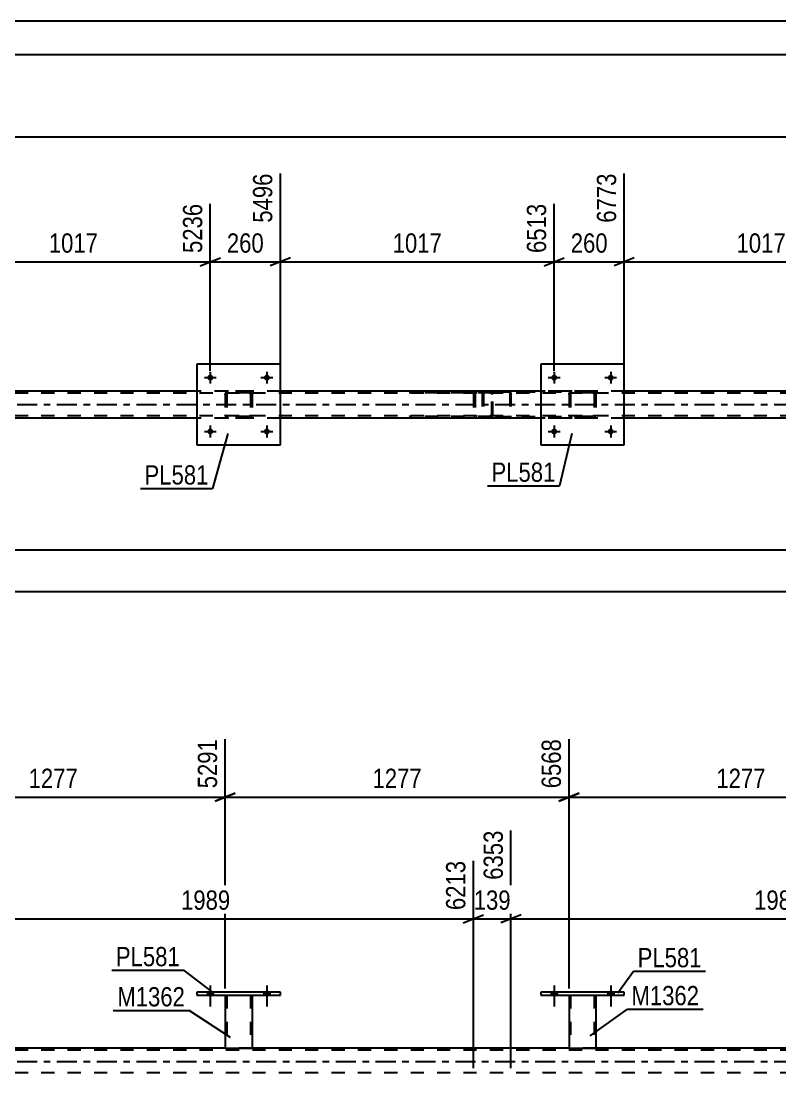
# Model space of a CAD drawing. Header units: millimetres. Extents: x -86 to 755, y -439 to 155.
# Drawn here: x 162 to 274.7, y -1.8 to 154.6 of the extents above; entities that cross this region are included whole.
import ezdxf

# ---------------------------------------------------------------- set-up
doc = ezdxf.new("R2010")
doc.units = ezdxf.units.MM
doc.linetypes.add('DXK_LINE_DOT2', pattern=[3.9198, 1.9599, -1.9599])
doc.linetypes.add('DXK_LINE_DOT3', pattern=[5.9187, 2.979, -0.9799, 0.9799, -0.9799])
doc.styles.add('Arial Narrow', font='ARIALN.TTF', dxfattribs={"height": 0.2})

# ---------------------------------------------------------------- blocks, each defined once
blk = doc.blocks.new('Unknown-814185138-1135')
at = {"color": 5, "linetype": 'Continuous'}
for p, q in [((755.09, 154.59), (-85.91, 154.59)), ((750.09, 149.59), (-80.91, 149.59))]:
    blk.add_line(p, q, dxfattribs=at)
blk = doc.blocks.new('Bolt-814185138-2464 - 2456')
at = {"linetype": 'Continuous'}
for points in [[(190.51, 101.61, -1), (189.63, 101.61, -1)], [(198.91, 101.61, -1), (198.03, 101.61, -1)]]:
    blk.add_hatch(color=1, dxfattribs=at).paths.add_polyline_path(points)
at = {"color": 1, "linetype": 'Continuous'}
for p, q in [((190.07, 102.49), (190.07, 100.73)), ((198.47, 102.49), (198.47, 100.73)), ((189.19, 101.61), (190.95, 101.61)), ((197.59, 101.61), (199.35, 101.61))]:
    blk.add_line(p, q, dxfattribs=at)
blk = doc.blocks.new('Bolt-814185138-2465 - 2456')
at = {"linetype": 'Continuous'}
for points in [[(190.51, 93.61, -1), (189.63, 93.61, -1)], [(198.91, 93.61, -1), (198.03, 93.61, -1)]]:
    blk.add_hatch(color=1, dxfattribs=at).paths.add_polyline_path(points)
at = {"color": 1, "linetype": 'Continuous'}
for p, q in [((190.07, 94.49), (190.07, 92.73)), ((198.47, 94.49), (198.47, 92.73)), ((189.19, 93.61), (190.95, 93.61)), ((197.59, 93.61), (199.35, 93.61))]:
    blk.add_line(p, q, dxfattribs=at)
blk = doc.blocks.new('Bolt-814185138-2466 - 2456')
at = {"linetype": 'Continuous'}
for points in [[(241.59, 101.61, -1), (240.71, 101.61, -1)], [(249.99, 101.61, -1), (249.11, 101.61, -1)]]:
    blk.add_hatch(color=1, dxfattribs=at).paths.add_polyline_path(points)
at = {"color": 1, "linetype": 'Continuous'}
for p, q in [((241.15, 102.49), (241.15, 100.73)), ((249.55, 102.49), (249.55, 100.73)), ((240.27, 101.61), (242.03, 101.61)), ((248.67, 101.61), (250.43, 101.61))]:
    blk.add_line(p, q, dxfattribs=at)
blk = doc.blocks.new('Bolt-814185138-2467 - 2456')
at = {"linetype": 'Continuous'}
for points in [[(241.59, 93.61, -1), (240.71, 93.61, -1)], [(249.99, 93.61, -1), (249.11, 93.61, -1)]]:
    blk.add_hatch(color=1, dxfattribs=at).paths.add_polyline_path(points)
at = {"color": 1, "linetype": 'Continuous'}
for p, q in [((241.15, 94.49), (241.15, 92.73)), ((249.55, 94.49), (249.55, 92.73)), ((240.27, 93.61), (242.03, 93.61)), ((248.67, 93.61), (250.43, 93.61))]:
    blk.add_line(p, q, dxfattribs=at)
blk = doc.blocks.new('Part-814185138-2602 - 2456')
at = {"color": 7, "linetype": 'DXK_LINE_DOT2'}
for p, q in [((629.45, 99.29), (25.23, 99.29)), ((200.47, 99.61), (188.07, 99.61)), ((251.55, 99.61), (239.15, 99.61)), ((629.45, 95.93), (25.23, 95.93)), ((200.47, 95.61), (188.07, 95.61)), ((251.55, 95.61), (239.15, 95.61))]:
    blk.add_line(p, q, dxfattribs=at)
at = {"color": 2, "linetype": 'Continuous'}
for p, q in [((188.07, 99.61), (149.39, 99.61)), ((239.15, 99.61), (200.47, 99.61)), ((290.23, 99.61), (251.55, 99.61)), ((188.07, 95.61), (149.39, 95.61)), ((239.15, 95.61), (200.47, 95.61)), ((290.23, 95.61), (251.55, 95.61))]:
    blk.add_line(p, q, dxfattribs=at)
at = {"color": 7, "linetype": 'DXK_LINE_DOT3'}
blk.add_line((25.23, 97.61), (629.45, 97.61), dxfattribs=at)
blk = doc.blocks.new('Part-814185138-2514 - 2456')
at = {"color": 2, "linetype": 'Continuous'}
for p, q in [((200.47, 103.61), (188.07, 103.61)), ((188.07, 103.61), (188.07, 91.61)), ((200.47, 91.61), (200.47, 103.61)), ((188.07, 91.61), (200.47, 91.61))]:
    blk.add_line(p, q, dxfattribs=at)
blk = doc.blocks.new('Part-814185138-2515 - 2456')
at = {"color": 7, "linetype": 'DXK_LINE_DOT2'}
for p, q in [((192.27, 99.13), (192.31, 99.32)), ((192.31, 99.32), (192.27, 99.13)), ((192.27, 99.13), (192.27, 96.09)), ((192.51, 99.13), (192.53, 99.23)), ((192.51, 99.13), (192.51, 96.09)), ((192.53, 99.23), (192.58, 99.3)), ((192.57, 99.58), (192.75, 99.61)), ((192.75, 99.61), (192.57, 99.58)), ((192.58, 99.3), (192.66, 99.36)), ((192.66, 99.36), (192.75, 99.37)), ((195.79, 99.61), (192.75, 99.61)), ((195.79, 99.37), (192.75, 99.37)), ((195.79, 99.61), (195.98, 99.58)), ((195.98, 99.58), (195.79, 99.61)), ((195.79, 99.37), (195.88, 99.36)), ((195.88, 99.36), (195.96, 99.3)), ((195.96, 99.3), (196.01, 99.23)), ((196.01, 99.23), (196.03, 99.13)), ((196.03, 99.13), (196.03, 96.09)), ((196.24, 99.32), (196.27, 99.13)), ((196.27, 99.13), (196.24, 99.32)), ((196.27, 99.13), (196.27, 96.09)), ((192.31, 95.91), (192.27, 96.09)), ((192.27, 96.09), (192.31, 95.91)), ((192.53, 96), (192.51, 96.09)), ((192.58, 95.92), (192.53, 96)), ((192.75, 95.61), (192.57, 95.65)), ((192.57, 95.65), (192.75, 95.61)), ((192.66, 95.87), (192.58, 95.92)), ((192.75, 95.85), (192.66, 95.87)), ((195.79, 95.85), (192.75, 95.85)), ((195.79, 95.61), (192.75, 95.61)), ((195.88, 95.87), (195.79, 95.85)), ((195.98, 95.65), (195.79, 95.61)), ((195.79, 95.61), (195.98, 95.65)), ((195.96, 95.92), (195.88, 95.87)), ((196.01, 96), (195.96, 95.92)), ((196.03, 96.09), (196.01, 96)), ((196.27, 96.09), (196.24, 95.91)), ((196.24, 95.91), (196.27, 96.09))]:
    blk.add_line(p, q, dxfattribs=at)
at = {"color": 7, "linetype": 'DXK_LINE_DOT3'}
blk.add_line((194.27, 97.61), (194.27, 97.61), dxfattribs=at)
at = {"color": 7, "linetype": 'DXK_LINE_DOT2'}
for centre, start, end in [((192.75, 99.13), 112.5, 157.5), ((192.75, 99.13), 112.5, 157.5), ((195.79, 99.13), 22.5, 67.5), ((195.79, 99.13), 22.5, 67.5), ((192.75, 96.09), 202.5, 247.5), ((192.75, 96.09), 202.5, 247.5), ((195.79, 96.09), 292.5, 337.5), ((195.79, 96.09), 292.5, 337.5)]:
    blk.add_arc(centre, 0.48, start, end, dxfattribs=at)
blk = doc.blocks.new('Part-814185138-2520 - 2456')
at = {"color": 2, "linetype": 'Continuous'}
for p, q in [((251.55, 103.61), (239.15, 103.61)), ((239.15, 103.61), (239.15, 91.61)), ((251.55, 91.61), (251.55, 103.61)), ((239.15, 91.61), (251.55, 91.61))]:
    blk.add_line(p, q, dxfattribs=at)
blk = doc.blocks.new('Part-814185138-2521 - 2456')
at = {"color": 7, "linetype": 'DXK_LINE_DOT2'}
for p, q in [((243.35, 99.13), (243.39, 99.32)), ((243.39, 99.32), (243.35, 99.13)), ((243.35, 99.13), (243.35, 96.09)), ((243.59, 99.13), (243.61, 99.23)), ((243.59, 99.13), (243.59, 96.09)), ((243.61, 99.23), (243.66, 99.3)), ((243.65, 99.58), (243.83, 99.61)), ((243.83, 99.61), (243.65, 99.58)), ((243.66, 99.3), (243.74, 99.36)), ((243.74, 99.36), (243.83, 99.37)), ((246.87, 99.61), (243.83, 99.61)), ((246.87, 99.37), (243.83, 99.37)), ((246.87, 99.61), (247.06, 99.58)), ((247.06, 99.58), (246.87, 99.61)), ((246.87, 99.37), (246.96, 99.36)), ((246.96, 99.36), (247.04, 99.3)), ((247.04, 99.3), (247.09, 99.23)), ((247.09, 99.23), (247.11, 99.13)), ((247.11, 99.13), (247.11, 96.09)), ((247.32, 99.32), (247.35, 99.13)), ((247.35, 99.13), (247.32, 99.32)), ((247.35, 99.13), (247.35, 96.09)), ((243.39, 95.91), (243.35, 96.09)), ((243.35, 96.09), (243.39, 95.91)), ((243.61, 96), (243.59, 96.09)), ((243.66, 95.92), (243.61, 96)), ((243.83, 95.61), (243.65, 95.65)), ((243.65, 95.65), (243.83, 95.61)), ((243.74, 95.87), (243.66, 95.92)), ((243.83, 95.85), (243.74, 95.87)), ((246.87, 95.85), (243.83, 95.85)), ((246.87, 95.61), (243.83, 95.61)), ((246.96, 95.87), (246.87, 95.85)), ((247.06, 95.65), (246.87, 95.61)), ((246.87, 95.61), (247.06, 95.65)), ((247.04, 95.92), (246.96, 95.87)), ((247.09, 96), (247.04, 95.92)), ((247.11, 96.09), (247.09, 96)), ((247.35, 96.09), (247.32, 95.91)), ((247.32, 95.91), (247.35, 96.09))]:
    blk.add_line(p, q, dxfattribs=at)
at = {"color": 7, "linetype": 'DXK_LINE_DOT3'}
blk.add_line((245.35, 97.61), (245.35, 97.61), dxfattribs=at)
at = {"color": 7, "linetype": 'DXK_LINE_DOT2'}
for centre, start, end in [((243.83, 99.13), 112.5, 157.5), ((243.83, 99.13), 112.5, 157.5), ((246.87, 99.13), 22.5, 67.5), ((246.87, 99.13), 22.5, 67.5), ((243.83, 96.09), 202.5, 247.5), ((243.83, 96.09), 202.5, 247.5), ((246.87, 96.09), 292.5, 337.5), ((246.87, 96.09), 292.5, 337.5)]:
    blk.add_arc(centre, 0.48, start, end, dxfattribs=at)
blk = doc.blocks.new('Part-814185138-2662 - 2456')
at = {"color": 7, "linetype": 'DXK_LINE_DOT2'}
for p, q in [((230.5, 99.42), (230.47, 99.29)), ((230.47, 99.29), (230.47, 95.93)), ((230.64, 99.29), (230.66, 99.35)), ((230.64, 99.29), (230.64, 95.93)), ((230.66, 99.35), (230.69, 99.41)), ((230.81, 99.61), (230.68, 99.59)), ((230.69, 99.41), (230.75, 99.44)), ((230.75, 99.44), (230.81, 99.45)), ((246.14, 99.61), (230.81, 99.61)), ((246.14, 99.45), (230.81, 99.45)), ((234.52, 99.59), (234.39, 99.61)), ((234.39, 99.45), (234.45, 99.44)), ((234.45, 99.44), (234.48, 99.43)), ((234.48, 99.43), (234.51, 99.41)), ((234.51, 99.41), (234.55, 99.35)), ((234.55, 99.35), (234.56, 99.29)), ((234.56, 99.29), (234.56, 95.93)), ((234.73, 99.29), (234.7, 99.42)), ((234.73, 99.29), (234.73, 95.93)), ((230.47, 95.93), (230.5, 95.81)), ((230.66, 95.87), (230.64, 95.93)), ((230.69, 95.82), (230.66, 95.87)), ((230.68, 95.64), (230.81, 95.61)), ((230.69, 95.82), (230.72, 95.8)), ((230.72, 95.8), (230.75, 95.79)), ((230.75, 95.79), (230.81, 95.77)), ((246.14, 95.77), (230.81, 95.77)), ((246.14, 95.61), (230.81, 95.61)), ((234.45, 95.79), (234.39, 95.77)), ((234.39, 95.61), (234.52, 95.64)), ((234.51, 95.82), (234.45, 95.79)), ((234.55, 95.87), (234.51, 95.82)), ((234.56, 95.93), (234.55, 95.87)), ((234.7, 95.81), (234.73, 95.93))]:
    blk.add_line(p, q, dxfattribs=at)
for centre, start, end in [((230.8, 99.28), 110.7583, 155.68), ((234.4, 99.28), 24.32, 69.2417), ((230.8, 95.95), 204.32, 249.2417), ((234.4, 95.95), 290.7583, 335.68)]:
    blk.add_arc(centre, 0.331, start, end, dxfattribs=at)
blk = doc.blocks.new('Part-814185138-2663 - 2456')
at = {"color": 7, "linetype": 'DXK_LINE_DOT2'}
for p, q in [((231.75, 99.61), (219.59, 99.61)), ((231.75, 99.37), (219.59, 99.37)), ((229.17, 99.22), (229.15, 99.13)), ((229.15, 99.13), (229.15, 96.09)), ((229.19, 99.32), (229.17, 99.22)), ((229.41, 99.13), (229.43, 99.23)), ((229.41, 99.13), (229.41, 96.09)), ((229.43, 99.23), (229.48, 99.3)), ((229.66, 99.61), (229.46, 99.58)), ((229.48, 99.3), (229.56, 99.36)), ((229.56, 99.36), (229.66, 99.37)), ((230.47, 99.37), (230.47, 99.61)), ((231.85, 99.58), (231.75, 99.61)), ((231.75, 99.37), (231.8, 99.36)), ((231.8, 99.36), (231.84, 99.3)), ((231.84, 99.3), (231.87, 99.23)), ((231.94, 99.47), (231.85, 99.58)), ((231.87, 99.23), (231.88, 99.13)), ((231.88, 96.09), (231.88, 99.13)), ((232, 99.32), (231.94, 99.47)), ((232.02, 99.13), (232, 99.32)), ((232.02, 96.09), (232.02, 99.13)), ((231.75, 95.85), (219.59, 95.85)), ((231.75, 95.61), (219.59, 95.61)), ((229.15, 96.09), (229.17, 96.01)), ((229.17, 96.01), (229.19, 95.91)), ((229.43, 96), (229.41, 96.09)), ((229.48, 95.92), (229.43, 96)), ((229.46, 95.65), (229.66, 95.61)), ((229.56, 95.87), (229.48, 95.92)), ((229.66, 95.85), (229.56, 95.87)), ((230.47, 95.61), (230.47, 95.85)), ((231.8, 95.87), (231.75, 95.85)), ((231.75, 95.61), (231.85, 95.65)), ((231.84, 95.92), (231.8, 95.87)), ((231.87, 96), (231.84, 95.92)), ((231.85, 95.65), (231.94, 95.75)), ((231.88, 96.09), (231.87, 96)), ((231.94, 95.75), (231.95, 95.79)), ((231.95, 95.79), (232, 95.91)), ((232, 95.91), (232.02, 96.09))]:
    blk.add_line(p, q, dxfattribs=at)
for centre, start, end in [((229.64, 99.12), 111.1941, 156.1506), ((229.64, 96.11), 203.8494, 248.8059)]:
    blk.add_arc(centre, 0.492, start, end, dxfattribs=at)
blk = doc.blocks.new('Bolt-814185138-3460 - 3452')
at = {"linetype": 'Continuous'}
for points in [[(189.63, 9.84), (190.51, 9.84), (190.51, 10.32), (189.63, 10.32)], [(198.03, 9.84), (198.91, 9.84), (198.91, 10.32), (198.03, 10.32)]]:
    blk.add_hatch(color=1, dxfattribs=at).paths.add_polyline_path(points)
at = {"color": 1, "linetype": 'Continuous'}
for p, q in [((190.07, 11.32), (190.07, 8.2)), ((198.47, 11.32), (198.47, 8.2)), ((189.63, 10.32), (189.63, 9.84)), ((190.51, 10.32), (190.51, 9.84)), ((198.03, 10.32), (198.03, 9.84)), ((198.91, 10.32), (198.91, 9.84))]:
    blk.add_line(p, q, dxfattribs=at)
blk = doc.blocks.new('Part-814185138-3522 - 3452')
at = {"color": 2, "linetype": 'Continuous'}
for p, q in [((188.07, 10.32), (188.07, 9.84)), ((200.47, 10.32), (188.07, 10.32)), ((188.07, 9.84), (200.47, 9.84)), ((200.47, 9.84), (200.47, 10.32))]:
    blk.add_line(p, q, dxfattribs=at)
blk = doc.blocks.new('Bolt-814185138-3461 - 3452')
at = {"linetype": 'Continuous'}
for points in [[(189.63, 9.84), (190.51, 9.84), (190.51, 10.32), (189.63, 10.32)], [(198.03, 9.84), (198.91, 9.84), (198.91, 10.32), (198.03, 10.32)]]:
    blk.add_hatch(color=1, dxfattribs=at).paths.add_polyline_path(points)
at = {"color": 1, "linetype": 'Continuous'}
for p, q in [((190.07, 11.32), (190.07, 8.2)), ((198.47, 11.32), (198.47, 8.2)), ((189.63, 10.32), (189.63, 9.84)), ((190.51, 10.32), (190.51, 9.84)), ((198.03, 10.32), (198.03, 9.84)), ((198.91, 10.32), (198.91, 9.84))]:
    blk.add_line(p, q, dxfattribs=at)
blk = doc.blocks.new('Bolt-814185138-3462 - 3452')
at = {"linetype": 'Continuous'}
for points in [[(240.71, 9.84), (241.59, 9.84), (241.59, 10.32), (240.71, 10.32)], [(249.11, 9.84), (249.99, 9.84), (249.99, 10.32), (249.11, 10.32)]]:
    blk.add_hatch(color=1, dxfattribs=at).paths.add_polyline_path(points)
at = {"color": 1, "linetype": 'Continuous'}
for p, q in [((241.15, 11.32), (241.15, 8.2)), ((249.55, 11.32), (249.55, 8.2)), ((240.71, 10.32), (240.71, 9.84)), ((241.59, 10.32), (241.59, 9.84)), ((249.11, 10.32), (249.11, 9.84)), ((249.99, 10.32), (249.99, 9.84))]:
    blk.add_line(p, q, dxfattribs=at)
blk = doc.blocks.new('Part-814185138-3527 - 3452')
at = {"color": 2, "linetype": 'Continuous'}
for p, q in [((192.27, 9.84), (192.27, 2)), ((196.27, 9.84), (196.27, 2)), ((192.27, 2), (196.27, 2))]:
    blk.add_line(p, q, dxfattribs=at)
at = {"color": 7, "linetype": 'DXK_LINE_DOT2'}
for p, q in [((192.27, 9.84), (196.27, 9.84)), ((192.27, 9.84), (192.27, 9.84)), ((192.27, 9.84), (192.27, 9.84)), ((192.51, 9.84), (192.51, 2)), ((196.03, 9.84), (196.03, 2)), ((196.27, 9.84), (196.27, 9.84)), ((196.27, 9.84), (196.27, 9.84)), ((195.98, 2), (196.01, 2)), ((195.98, 2), (196.01, 2)), ((196.01, 2), (196.03, 2)), ((196.01, 2), (196.03, 2))]:
    blk.add_line(p, q, dxfattribs=at)
blk = doc.blocks.new('Bolt-814185138-3463 - 3452')
at = {"linetype": 'Continuous'}
for points in [[(240.71, 9.84), (241.59, 9.84), (241.59, 10.32), (240.71, 10.32)], [(249.11, 9.84), (249.99, 9.84), (249.99, 10.32), (249.11, 10.32)]]:
    blk.add_hatch(color=1, dxfattribs=at).paths.add_polyline_path(points)
at = {"color": 1, "linetype": 'Continuous'}
for p, q in [((241.15, 11.32), (241.15, 8.2)), ((249.55, 11.32), (249.55, 8.2)), ((240.71, 10.32), (240.71, 9.84)), ((241.59, 10.32), (241.59, 9.84)), ((249.11, 10.32), (249.11, 9.84)), ((249.99, 10.32), (249.99, 9.84))]:
    blk.add_line(p, q, dxfattribs=at)
blk = doc.blocks.new('Part-814185138-3532 - 3452')
at = {"color": 2, "linetype": 'Continuous'}
for p, q in [((239.15, 10.32), (239.15, 9.84)), ((251.55, 10.32), (239.15, 10.32)), ((239.15, 9.84), (251.55, 9.84)), ((251.55, 9.84), (251.55, 10.32))]:
    blk.add_line(p, q, dxfattribs=at)
blk = doc.blocks.new('Part-814185138-3537 - 3452')
at = {"color": 2, "linetype": 'Continuous'}
for p, q in [((243.35, 9.84), (243.35, 2)), ((247.35, 9.84), (247.35, 2)), ((243.35, 2), (247.35, 2))]:
    blk.add_line(p, q, dxfattribs=at)
at = {"color": 7, "linetype": 'DXK_LINE_DOT2'}
for p, q in [((243.35, 9.84), (247.35, 9.84)), ((243.35, 9.84), (243.35, 9.84)), ((243.35, 9.84), (243.35, 9.84)), ((243.59, 9.84), (243.59, 2)), ((247.11, 9.84), (247.11, 2)), ((247.35, 9.84), (247.35, 9.84)), ((247.35, 9.84), (247.35, 9.84)), ((247.06, 2), (247.09, 2)), ((247.06, 2), (247.09, 2)), ((247.09, 2), (247.11, 2)), ((247.09, 2), (247.11, 2))]:
    blk.add_line(p, q, dxfattribs=at)
blk = doc.blocks.new('Part-814185138-3741 - 3452')
at = {"color": 7, "linetype": 'DXK_LINE_DOT3'}
blk.add_line((195.01, -132.62), (144.05, 7.4), dxfattribs=at)
at = {"color": 2, "linetype": 'Continuous'}
for p, q in [((149.59, -2), (145.34, -2)), ((191.96, -118.4), (149.59, -2)), ((187.71, -118.4), (146.87, -6.2))]:
    blk.add_line(p, q, dxfattribs=at)
at = {"color": 7, "linetype": 'DXK_LINE_DOT2'}
for p, q in [((145.34, -2), (146.87, -6.2)), ((189.63, -123.22), (145.51, -2)), ((193.55, -123.22), (149.42, -2)), ((189.46, -123.22), (187.71, -118.4)), ((193.72, -123.22), (191.96, -118.4)), ((193.72, -123.22), (189.46, -123.22))]:
    blk.add_line(p, q, dxfattribs=at)
blk = doc.blocks.new('Part-814185138-3752 - 3452')
at = {"color": 7, "linetype": 'DXK_LINE_DOT2'}
for p, q in [((629.45, 1.68), (25.23, 1.68)), ((196.27, 2), (192.27, 2)), ((247.35, 2), (243.35, 2)), ((629.45, -1.68), (25.23, -1.68))]:
    blk.add_line(p, q, dxfattribs=at)
at = {"color": 2, "linetype": 'Continuous'}
for p, q in [((192.27, 2), (145.19, 2)), ((243.35, 2), (196.27, 2)), ((294.43, 2), (247.35, 2))]:
    blk.add_line(p, q, dxfattribs=at)
at = {"color": 7, "linetype": 'DXK_LINE_DOT3'}
blk.add_line((25.23, 0), (629.45, 0), dxfattribs=at)
blk = doc.blocks.new('StraightDimension-814185138-10520 - 2456')
at = {"color": 7, "linetype": 'Continuous'}
for p, q in [((251.55, 100.61), (251.55, 131.94)), ((292.23, 102.61), (292.23, 127.44)), ((253.05, 119.43), (250.05, 118.23)), ((290.73, 118.23), (293.73, 119.43)), ((251.55, 118.83), (292.23, 118.83))]:
    blk.add_line(p, q, dxfattribs=at)
at = {"color": 0, "linetype": 'Continuous'}
blk.add_wipeout([(291.63, 128.04), (287.43, 128.04), (287.43, 119.53), (291.63, 119.53)], dxfattribs=at)
at = {"color": 0}
blk.add_wipeout([(276.15, 119.58), (276.15, 123.78), (267.64, 123.78), (267.64, 119.58)], dxfattribs=at)
at = {"color": 3, "linetype": 'Continuous', "style": 'Arial Narrow'}
blk.add_text('7790', height=2.863, rotation=90.0002, dxfattribs=at).set_placement((291.03, 120.13))
at = {"color": 3, "style": 'Arial Narrow'}
blk.add_text('1017', height=2.863, dxfattribs=at).set_placement((268.24, 120.18))
blk = doc.blocks.new('StraightDimension-814185138-10521 - 2456')
at = {"color": 7, "linetype": 'Continuous'}
for p, q in [((251.55, 100.61), (251.55, 131.94)), ((241.15, 102.61), (241.15, 127.44)), ((239.65, 118.23), (242.65, 119.43)), ((253.05, 119.43), (250.05, 118.23)), ((241.15, 118.83), (251.55, 118.83))]:
    blk.add_line(p, q, dxfattribs=at)
at = {"color": 0}
blk.add_wipeout([(249.69, 119.58), (249.69, 123.78), (243.01, 123.78), (243.01, 119.58)], dxfattribs=at)
at = {"color": 3, "style": 'Arial Narrow'}
blk.add_text('260', height=2.863, dxfattribs=at).set_placement((243.61, 120.18))
at = {"color": 0, "linetype": 'Continuous'}
blk.add_wipeout([(250.95, 132.54), (246.75, 132.54), (246.75, 124.03), (250.95, 124.03)], dxfattribs=at)
at = {"color": 3, "linetype": 'Continuous', "style": 'Arial Narrow'}
blk.add_text('6773', height=2.863, rotation=90.0002, dxfattribs=at).set_placement((250.35, 124.63))
blk = doc.blocks.new('StraightDimension-814185138-2803 - 2456')
at = {"color": 7, "linetype": 'Continuous'}
blk.add_line((0, 69.84), (629.45, 69.84), dxfattribs=at)
blk = doc.blocks.new('StraightDimension-814185138-2931 - 2456')
at = {"color": 7, "linetype": 'Continuous'}
blk.add_line((-0.64, 137.37), (630.09, 137.37), dxfattribs=at)
blk = doc.blocks.new('StraightDimension-814185138-2954 - 2456')
at = {"color": 7, "linetype": 'Continuous'}
blk.add_line((64.21, 76.01), (629.45, 76.01), dxfattribs=at)
blk = doc.blocks.new('StraightDimension-814185138-10522 - 2456')
at = {"color": 7, "linetype": 'Continuous'}
for p, q in [((200.47, 100.61), (200.47, 131.94)), ((241.15, 102.61), (241.15, 127.44)), ((201.97, 119.43), (198.97, 118.23)), ((239.65, 118.23), (242.65, 119.43)), ((200.47, 118.83), (241.15, 118.83))]:
    blk.add_line(p, q, dxfattribs=at)
at = {"color": 0, "linetype": 'Continuous'}
blk.add_wipeout([(240.55, 128.04), (236.35, 128.04), (236.35, 119.53), (240.55, 119.53)], dxfattribs=at)
at = {"color": 0}
blk.add_wipeout([(225.07, 119.58), (225.07, 123.78), (216.56, 123.78), (216.56, 119.58)], dxfattribs=at)
at = {"color": 3, "linetype": 'Continuous', "style": 'Arial Narrow'}
blk.add_text('6513', height=2.863, rotation=90.0002, dxfattribs=at).set_placement((239.95, 120.13))
at = {"color": 3, "style": 'Arial Narrow'}
blk.add_text('1017', height=2.863, dxfattribs=at).set_placement((217.16, 120.18))
blk = doc.blocks.new('StraightDimension-814185138-10523 - 2456')
at = {"color": 7, "linetype": 'Continuous'}
for p, q in [((200.47, 100.61), (200.47, 131.94)), ((190.07, 102.61), (190.07, 127.44)), ((188.57, 118.23), (191.57, 119.43)), ((201.97, 119.43), (198.97, 118.23)), ((190.07, 118.83), (200.47, 118.83))]:
    blk.add_line(p, q, dxfattribs=at)
at = {"color": 0}
blk.add_wipeout([(198.61, 119.58), (198.61, 123.78), (191.93, 123.78), (191.93, 119.58)], dxfattribs=at)
at = {"color": 3, "style": 'Arial Narrow'}
blk.add_text('260', height=2.863, dxfattribs=at).set_placement((192.53, 120.18))
at = {"color": 0, "linetype": 'Continuous'}
blk.add_wipeout([(199.87, 132.54), (195.67, 132.54), (195.67, 124.03), (199.87, 124.03)], dxfattribs=at)
at = {"color": 3, "linetype": 'Continuous', "style": 'Arial Narrow'}
blk.add_text('5496', height=2.863, rotation=90.0002, dxfattribs=at).set_placement((199.27, 124.63))
blk = doc.blocks.new('StraightDimension-814185138-10524 - 2456')
at = {"color": 7, "linetype": 'Continuous'}
for p, q in [((149.39, 100.52), (149.39, 131.94)), ((190.07, 102.61), (190.07, 127.44)), ((150.89, 119.43), (147.89, 118.23)), ((188.57, 118.23), (191.57, 119.43)), ((149.39, 118.83), (190.07, 118.83))]:
    blk.add_line(p, q, dxfattribs=at)
at = {"color": 0, "linetype": 'Continuous'}
blk.add_wipeout([(189.47, 128.04), (185.27, 128.04), (185.27, 119.53), (189.47, 119.53)], dxfattribs=at)
at = {"color": 0}
blk.add_wipeout([(173.99, 119.58), (173.99, 123.78), (165.48, 123.78), (165.48, 119.58)], dxfattribs=at)
at = {"color": 3, "linetype": 'Continuous', "style": 'Arial Narrow'}
blk.add_text('5236', height=2.863, rotation=90.0002, dxfattribs=at).set_placement((188.87, 120.13))
at = {"color": 3, "style": 'Arial Narrow'}
blk.add_text('1017', height=2.863, dxfattribs=at).set_placement((166.08, 120.18))
blk = doc.blocks.new('StraightDimension-814185138-8269 - 3452')
at = {"color": 7, "linetype": 'Continuous'}
for p, q in [((192.27, 10.84), (192.27, 47.92)), ((243.35, 10.84), (243.35, 47.92)), ((193.77, 39.9), (190.77, 38.7)), ((192.27, 39.3), (243.35, 39.3)), ((241.85, 38.7), (244.85, 39.9))]:
    blk.add_line(p, q, dxfattribs=at)
at = {"color": 0, "linetype": 'Continuous'}
blk.add_wipeout([(242.75, 48.52), (238.55, 48.52), (238.55, 40), (242.75, 40)], dxfattribs=at)
at = {"color": 0}
blk.add_wipeout([(222.07, 40.05), (222.07, 44.25), (213.56, 44.25), (213.56, 40.05)], dxfattribs=at)
at = {"color": 3, "linetype": 'Continuous', "style": 'Arial Narrow'}
blk.add_text('6568', height=2.863, rotation=90.0002, dxfattribs=at).set_placement((242.15, 40.6))
at = {"color": 3, "style": 'Arial Narrow'}
blk.add_text('1277', height=2.863, dxfattribs=at).set_placement((214.16, 40.65))
blk = doc.blocks.new('StraightDimension-814185138-8270 - 3452')
at = {"color": 7, "linetype": 'Continuous'}
for p, q in [((141.19, 10.84), (141.19, 47.92)), ((192.27, 10.84), (192.27, 47.92)), ((142.69, 39.9), (139.69, 38.7)), ((141.19, 39.3), (192.27, 39.3)), ((190.77, 38.7), (193.77, 39.9))]:
    blk.add_line(p, q, dxfattribs=at)
at = {"color": 0, "linetype": 'Continuous'}
blk.add_wipeout([(191.67, 48.52), (187.47, 48.52), (187.47, 40), (191.67, 40)], dxfattribs=at)
at = {"color": 0}
blk.add_wipeout([(170.99, 40.05), (170.99, 44.25), (162.48, 44.25), (162.48, 40.05)], dxfattribs=at)
at = {"color": 3, "linetype": 'Continuous', "style": 'Arial Narrow'}
blk.add_text('5291', height=2.863, rotation=90.0002, dxfattribs=at).set_placement((191.07, 40.6))
at = {"color": 3, "style": 'Arial Narrow'}
blk.add_text('1277', height=2.863, dxfattribs=at).set_placement((163.08, 40.65))
blk = doc.blocks.new('StraightDimension-814185138-8268 - 3452')
at = {"color": 7, "linetype": 'Continuous'}
for p, q in [((243.35, 10.84), (243.35, 47.92)), ((294.43, 10.84), (294.43, 47.92)), ((244.85, 39.9), (241.85, 38.7)), ((243.35, 39.3), (294.43, 39.3)), ((292.93, 38.7), (295.93, 39.9))]:
    blk.add_line(p, q, dxfattribs=at)
at = {"color": 0, "linetype": 'Continuous'}
blk.add_wipeout([(293.83, 48.52), (289.63, 48.52), (289.63, 40), (293.83, 40)], dxfattribs=at)
at = {"color": 0}
blk.add_wipeout([(273.15, 40.05), (273.15, 44.25), (264.64, 44.25), (264.64, 40.05)], dxfattribs=at)
at = {"color": 3, "linetype": 'Continuous', "style": 'Arial Narrow'}
blk.add_text('7845', height=2.863, rotation=90.0002, dxfattribs=at).set_placement((293.23, 40.6))
at = {"color": 3, "style": 'Arial Narrow'}
blk.add_text('1277', height=2.863, dxfattribs=at).set_placement((265.24, 40.65))
blk = doc.blocks.new('StraightDimension-814185138-11168 - 3452')
at = {"color": 7, "linetype": 'Continuous'}
for p, q in [((234.73, -1), (234.73, 34.32)), ((314.29, -1), (314.29, 29.82)), ((236.23, 21.81), (233.23, 20.61)), ((234.73, 21.21), (314.29, 21.21)), ((312.79, 20.61), (315.79, 21.81))]:
    blk.add_line(p, q, dxfattribs=at)
at = {"color": 0, "linetype": 'Continuous'}
blk.add_wipeout([(313.69, 30.42), (309.49, 30.42), (309.49, 21.91), (313.69, 21.91)], dxfattribs=at)
at = {"color": 0}
blk.add_wipeout([(278.77, 21.96), (278.77, 26.16), (270.25, 26.16), (270.25, 21.96)], dxfattribs=at)
at = {"color": 3, "linetype": 'Continuous', "style": 'Arial Narrow'}
blk.add_text('8342', height=2.863, rotation=90.0002, dxfattribs=at).set_placement((313.09, 22.51))
at = {"color": 3, "style": 'Arial Narrow'}
blk.add_text('1989', height=2.863, dxfattribs=at).set_placement((270.85, 22.56))
blk = doc.blocks.new('StraightDimension-814185138-11169 - 3452')
at = {"color": 7, "linetype": 'Continuous'}
for p, q in [((234.73, -1), (234.73, 34.32)), ((229.15, -1), (229.15, 29.82)), ((227.65, 20.61), (230.65, 21.81)), ((229.15, 21.21), (234.73, 21.21)), ((236.23, 21.81), (233.23, 20.61))]:
    blk.add_line(p, q, dxfattribs=at)
at = {"color": 0}
blk.add_wipeout([(235.28, 21.96), (235.28, 26.16), (228.6, 26.16), (228.6, 21.96)], dxfattribs=at)
at = {"color": 3, "style": 'Arial Narrow'}
blk.add_text('139', height=2.863, dxfattribs=at).set_placement((229.2, 22.56))
at = {"color": 0, "linetype": 'Continuous'}
blk.add_wipeout([(234.13, 34.92), (229.93, 34.92), (229.93, 26.41), (234.13, 26.41)], dxfattribs=at)
at = {"color": 3, "linetype": 'Continuous', "style": 'Arial Narrow'}
blk.add_text('6353', height=2.863, rotation=90.0002, dxfattribs=at).set_placement((233.53, 27.01))
blk = doc.blocks.new('StraightDimension-814185138-11170 - 3452')
at = {"color": 7, "linetype": 'Continuous'}
for p, q in [((149.59, -1), (149.59, 34.32)), ((229.15, -1), (229.15, 29.82)), ((151.09, 21.81), (148.09, 20.61)), ((149.59, 21.21), (229.15, 21.21)), ((227.65, 20.61), (230.65, 21.81))]:
    blk.add_line(p, q, dxfattribs=at)
at = {"color": 0, "linetype": 'Continuous'}
blk.add_wipeout([(228.55, 30.42), (224.35, 30.42), (224.35, 21.91), (228.55, 21.91)], dxfattribs=at)
at = {"color": 0}
blk.add_wipeout([(193.63, 21.96), (193.63, 26.16), (185.12, 26.16), (185.12, 21.96)], dxfattribs=at)
at = {"color": 3, "linetype": 'Continuous', "style": 'Arial Narrow'}
blk.add_text('6213', height=2.863, rotation=90.0002, dxfattribs=at).set_placement((227.95, 22.51))
at = {"color": 3, "style": 'Arial Narrow'}
blk.add_text('1989', height=2.863, dxfattribs=at).set_placement((185.72, 22.56))
blk = doc.blocks.new('Mark-814185138-2510 - 2456')
at = {"color": 0}
blk.add_wipeout([(189.81, 85.73), (189.81, 88.73), (180.3, 88.73), (180.3, 85.73)], dxfattribs=at)
blk.add_wipeout([(189.81, 85.73), (189.81, 88.73), (180.3, 88.73), (180.3, 85.73)], dxfattribs=at)
at = {"color": 30, "linetype": 'Continuous'}
for p in [(192.67, 93.33), (179.7, 85.13)]:
    blk.add_line(p, (190.41, 85.13), dxfattribs=at)
at = {"color": 3, "style": 'Arial Narrow'}
blk.add_text('PL581', height=2.863, dxfattribs=at).set_placement((180.3, 85.73))
blk = doc.blocks.new('Mark-814185138-2516 - 2456')
at = {"color": 0}
blk.add_wipeout([(241.35, 86.14), (241.35, 89.14), (231.84, 89.14), (231.84, 86.14)], dxfattribs=at)
blk.add_wipeout([(241.35, 86.14), (241.35, 89.14), (231.84, 89.14), (231.84, 86.14)], dxfattribs=at)
at = {"color": 30, "linetype": 'Continuous'}
for p in [(243.75, 93.33), (231.24, 85.54)]:
    blk.add_line(p, (241.95, 85.54), dxfattribs=at)
at = {"color": 3, "style": 'Arial Narrow'}
blk.add_text('PL581', height=2.863, dxfattribs=at).set_placement((231.84, 86.14))
blk = doc.blocks.new('Mark-814185138-3518 - 3452')
at = {"color": 0}
blk.add_wipeout([(185.55, 14.16), (185.55, 17.16), (176.04, 17.16), (176.04, 14.16)], dxfattribs=at)
blk.add_wipeout([(185.55, 14.16), (185.55, 17.16), (176.04, 17.16), (176.04, 14.16)], dxfattribs=at)
at = {"color": 30, "linetype": 'Continuous'}
for p in [(175.44, 13.56), (190.56, 10.21)]:
    blk.add_line(p, (186.15, 13.56), dxfattribs=at)
at = {"color": 3, "style": 'Arial Narrow'}
blk.add_text('PL581', height=2.863, dxfattribs=at).set_placement((176.04, 14.16))
blk = doc.blocks.new('Mark-814185138-3523 - 3452')
at = {"color": 0}
blk.add_wipeout([(186.31, 8.2), (186.31, 11.2), (176.26, 11.2), (176.26, 8.2)], dxfattribs=at)
blk.add_wipeout([(186.31, 8.2), (186.31, 11.2), (176.26, 11.2), (176.26, 8.2)], dxfattribs=at)
at = {"color": 30, "linetype": 'Continuous'}
for p in [(175.66, 7.6), (193.08, 3.58)]:
    blk.add_line(p, (186.91, 7.6), dxfattribs=at)
at = {"color": 3, "style": 'Arial Narrow'}
blk.add_text('M1362', height=2.863, dxfattribs=at).set_placement((176.26, 8.2))
blk = doc.blocks.new('Mark-814185138-3528 - 3452')
at = {"color": 0}
blk.add_wipeout([(263.05, 14.01), (263.05, 17.01), (253.55, 17.01), (253.55, 14.01)], dxfattribs=at)
blk.add_wipeout([(263.05, 14.01), (263.05, 17.01), (253.55, 17.01), (253.55, 14.01)], dxfattribs=at)
at = {"color": 30, "linetype": 'Continuous'}
for p, q in [((250.58, 10.19), (252.95, 13.41)), ((252.95, 13.41), (263.65, 13.41))]:
    blk.add_line(p, q, dxfattribs=at)
at = {"color": 3, "style": 'Arial Narrow'}
blk.add_text('PL581', height=2.863, dxfattribs=at).set_placement((253.55, 14.01))
blk = doc.blocks.new('Mark-814185138-3533 - 3452')
at = {"color": 0}
blk.add_wipeout([(262.69, 8.37), (262.69, 11.37), (252.63, 11.37), (252.63, 8.37)], dxfattribs=at)
blk.add_wipeout([(262.69, 8.37), (262.69, 11.37), (252.63, 11.37), (252.63, 8.37)], dxfattribs=at)
at = {"color": 30, "linetype": 'Continuous'}
for p, q in [((246.51, 3.8), (252.03, 7.77)), ((252.03, 7.77), (263.29, 7.77))]:
    blk.add_line(p, q, dxfattribs=at)
at = {"color": 3, "style": 'Arial Narrow'}
blk.add_text('M1362', height=2.863, dxfattribs=at).set_placement((252.63, 8.37))

msp = doc.modelspace()

# ---------------------------------------------------------------- block references
for name in ['Unknown-814185138-1135', 'Part-814185138-2514 - 2456', 'Part-814185138-2520 - 2456', 'Bolt-814185138-2464 - 2456', 'Bolt-814185138-2466 - 2456', 'Part-814185138-2602 - 2456', 'Part-814185138-2515 - 2456', 'Part-814185138-2663 - 2456', 'Part-814185138-2662 - 2456', 'Part-814185138-2521 - 2456', 'Bolt-814185138-2465 - 2456', 'Bolt-814185138-2467 - 2456', 'Bolt-814185138-3460 - 3452', 'Bolt-814185138-3461 - 3452', 'Bolt-814185138-3462 - 3452', 'Bolt-814185138-3463 - 3452', 'Part-814185138-3522 - 3452', 'Part-814185138-3527 - 3452', 'Part-814185138-3532 - 3452', 'Part-814185138-3537 - 3452', 'Part-814185138-3741 - 3452', 'Part-814185138-3752 - 3452']:
    msp.add_blockref(name, (0, 0))

# ---------------------------------------------------------------- next in the draw order: block references
for name in ['StraightDimension-814185138-10520 - 2456', 'StraightDimension-814185138-2803 - 2456', 'StraightDimension-814185138-8269 - 3452']:
    msp.add_blockref(name, (0, 0))

# ---------------------------------------------------------------- next in the draw order: block references
for name in ['StraightDimension-814185138-10521 - 2456', 'StraightDimension-814185138-2954 - 2456', 'StraightDimension-814185138-8270 - 3452', 'StraightDimension-814185138-8268 - 3452']:
    msp.add_blockref(name, (0, 0))

# ---------------------------------------------------------------- next in the draw order: block references
for name in ['StraightDimension-814185138-2931 - 2456', 'Mark-814185138-2510 - 2456', 'Mark-814185138-2516 - 2456', 'StraightDimension-814185138-11168 - 3452']:
    msp.add_blockref(name, (0, 0))

# ---------------------------------------------------------------- next in the draw order: block references
for name in ['StraightDimension-814185138-10522 - 2456', 'StraightDimension-814185138-11169 - 3452', 'Mark-814185138-3528 - 3452']:
    msp.add_blockref(name, (0, 0))

# ---------------------------------------------------------------- next in the draw order: block references
for name in ['StraightDimension-814185138-10523 - 2456', 'StraightDimension-814185138-11170 - 3452', 'Mark-814185138-3533 - 3452']:
    msp.add_blockref(name, (0, 0))

# ---------------------------------------------------------------- next in the draw order: block references
for name in ['StraightDimension-814185138-10524 - 2456', 'Mark-814185138-3518 - 3452']:
    msp.add_blockref(name, (0, 0))

# ---------------------------------------------------------------- next in the draw order: block references
msp.add_blockref('Mark-814185138-3523 - 3452', (0, 0))

doc.saveas('drawing.dxf')
